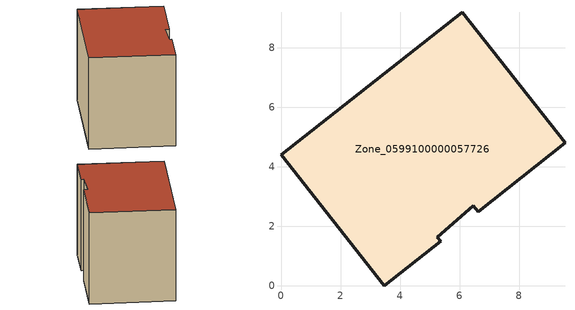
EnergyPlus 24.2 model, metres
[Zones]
Zone_0599100000057726
 floor ground (C_G): 5.36,1.5 3.47,0 0,4.41 6.08,9.2 9.54,4.81 6.62,2.5 6.46,2.7 5.25,1.64 z0
 wall outside (C_F): 3.47,0 5.36,1.5 5.25,1.64 6.46,2.7 6.62,2.5 9.54,4.81 6.08,9.2 0,4.41 3.47,0 z0:6.41
 roof outside (C_R): 6.46,2.7 6.62,2.5 9.54,4.81 6.08,9.2 0,4.41 3.47,0 5.36,1.5 5.25,1.64 z6.41
[BUILDING]
Pand.0599100000057726: North Axis=0; Terrain=City; Loads Convergence Tolerance Value=0.04; Temperature Convergence Tolerance Value=0.4; Solar Distribution=FullExterior; Maximum Number of Warmup Days=25; Minimum Number of Warmup Days=1
[Site:Location]
Rotterdam.The.Hague.AP_ZH_NLD Design_Conditions: Latitude=51.96; Longitude=4.45; Time Zone=1; Elevation=-4.5
[SITE:GROUNDTEMPERATURE:BUILDINGSURFACE]
18, 18, 18, 18, 18, 18, 18, 18, 18, 18, 18, 18
[MATERIAL] Thermal Absorptance=0.9; Solar Absorptance=0.7; Visible Absorptance=0.7
Name | Roughness | Thickness | Conductivity | Density | Specific Heat
G.TC.1946 | MediumSmooth | 0.15 | 1 | 540 | 1210
F.TC.1946 | Rough | 0.3 | 0.857143 | 1920 | 840
R.TC.1946 | MediumRough | 0.2 | 0.909091 | 1500 | 1000
[CONSTRUCTION]
C_G: G.TC.1946
C_F: F.TC.1946
C_R: R.TC.1946
[ZONE]
Zone_0599100000057726: Type=1; Multiplier=1; Ceiling Height=Autocalculate; Volume=Autocalculate; Floor Area=autocalculate; Part of Total Floor Area=Yes
[ZONEINFILTRATION:DESIGNFLOWRATE]
Infil_Zone_0599100000057726: Zone or ZoneList or Space or SpaceList=Zone_0599100000057726; Schedule=AlwaysOn; Design Flow Rate Calculation Method=Flow/Area; Flow Rate per Floor Area=0.003; Constant Term Coefficient=1; Temperature Term Coefficient=0; Velocity Term Coefficient=0; Velocity Squared Term Coefficient=0
[HVACTEMPLATE:ZONE:IDEALLOADSAIRSYSTEM]
Zone_0599100000057726: Maximum Heating Supply Air Temperature=50; Minimum Cooling Supply Air Temperature=13; Maximum Heating Supply Air Humidity Ratio=0.0156; Minimum Cooling Supply Air Humidity Ratio=0.0077; Heating Limit=NoLimit; Cooling Limit=NoLimit; Dehumidification Control Type=ConstantSensibleHeatRatio; Cooling Sensible Heat Ratio=0.7; Dehumidification Setpoint=60; Humidification Control Type=None; Humidification Setpoint=30; Outdoor Air Method=None; Outdoor Air Flow Rate per Person=0.00944; Outdoor Air Flow Rate per Zone Floor Area=0; Outdoor Air Flow Rate per Zone=0; Demand Controlled Ventilation Type=None; Outdoor Air Economizer Type=NoEconomizer; Heat Recovery Type=None; Sensible Heat Recovery Effectiveness=0.7; Latent Heat Recovery Effectiveness=0.65
[ZONECONTROL:THERMOSTAT]
ThermostatControl_Zone_0599100000057726: Zone or ZoneList=Zone_0599100000057726; Control Type Schedule=DualSetpointControlType; Control 1=Thermostat_Zone_0599100000057726; Temperature Difference Between Cutout And Setpoint=0
[THERMOSTATSETPOINT:DUALSETPOINT]
Thermostat_Zone_0599100000057726: Heating Setpoint Temperature Schedule=HeatingSetpoint_Zone_0599100000057726; Cooling Setpoint Temperature Schedule=CoolingSetpoint_Zone_0599100000057726
[SCHEDULE:COMPACT]
HeatingSetpoint_Zone_0599100000057726: Through: 12/31, For: AllDays, Until: 24:00, 21
CoolingSetpoint_Zone_0599100000057726: Through: 12/31, For: AllDays, Until: 24:00, 24
DualSetpointControlType: Through: 12/31, For: AllDays, Until: 24:00, 4
AlwaysOn: Through: 12/31, For: AllDays, Until: 24:00, 1
